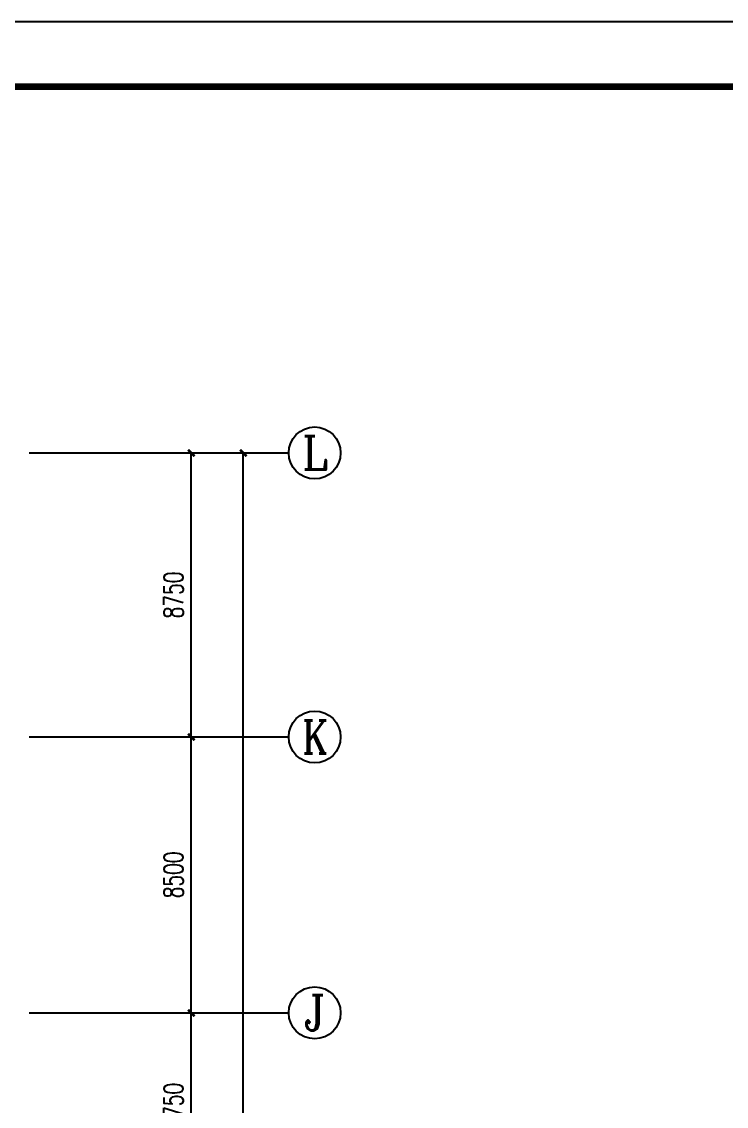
# Model space of a CAD drawing. Extents: x 69728788 to 150676229, y 20327566 to 43663798.
# Drawn here: x 75555016 to 75576721, y 20650551 to 20683966 of the extents above; entities that cross this region are included whole.
import ezdxf
from ezdxf.enums import TextEntityAlignment as Align

# ---------------------------------------------------------------- set-up
doc = ezdxf.new("R2010")
doc.units = 0
doc.header["$LTSCALE"] = 1000
doc.header["$MEASUREMENT"] = 0
doc.layers.get('0').update_dxf_attribs({"linetype": 'CONTINUOUS'})
doc.layers.get('DEFPOINTS').update_dxf_attribs({"linetype": 'CONTINUOUS'})
for name, color, linetype in [('AXIS', 3, 'CONTINUOUS'), ('AXIS_TEXT', 7, 'CONTINUOUS'), ('PUB_TITLE', 4, 'CONTINUOUS')]:
    doc.layers.add(name, color=color, linetype=linetype)
doc.styles.add('_TCH_AXIS', font='COMPLEX', dxfattribs={"bigfont": 'GBCBIG'})
doc.styles.add('_TCH_DIM_T3', font='SIMPLEX', dxfattribs={"width": 0.705882, "bigfont": 'GBCBIG'})
doc.styles.add('COMPLEX', font='COMPLEX')
doc.dimstyles.new('_TCH_ARCH&&200', dxfattribs={"dimtxt": 595, "dimasz": 200, "dimexe": 500, "dimexo": 600, "dimgap": 252.5, "dimtad": 1, "dimdec": 0, "dimzin": 0, "dimdsep": 46, "dimtxsty": '_TCH_DIM_T3', "dimblk": 'ARCHTICK', "dimcen": 0.09, "dimclrt": 7, "dimazin": 2, "dimtfac": 1, "dimtdec": 0, "dimtix": 1, "dimtmove": 2, "dimatfit": 3, "dimfxl": 1, "dimtolj": 1, "dimtzin": 0, "dimarcsym": 0})

# ---------------------------------------------------------------- blocks, each defined once
blk = doc.blocks.new('_ArchTick')
at = {"color": 0, "linetype": 'ByBlock', "const_width": 0.4}
blk.add_lwpolyline([(-0.5, -0.5), (0.5, 0.5)], dxfattribs=at)
blk = doc.blocks.new('*D30')
at = {"layer": 'AXIS', "color": 0, "lineweight": -2, "transparency": 16777216}
for p, q in [((75555841, 20653429), (75560741, 20653429)), ((75560241, 20647679), (75560241, 20653429)), ((75555841, 20647679), (75560741, 20647679))]:
    blk.add_line(p, q, dxfattribs=at)
at = {"layer": 'DEFPOINTS', "color": 0, "transparency": 16777216}
for p in [(75555241, 20653429), (75560241, 20653429), (75555241, 20647679)]:
    blk.add_point(p, dxfattribs=at)
at = {"layer": 'AXIS', "color": 0, "lineweight": -2, "transparency": 16777216, "xscale": 200, "yscale": 200, "zscale": 200}
for p, rotation in [((75560241, 20653429), 90), ((75560241, 20647679), 270)]:
    blk.add_blockref('_ArchTick', p, dxfattribs=dict(at, rotation=rotation))
at = {"layer": 'AXIS', "color": 7, "transparency": 16777216, "insert": (75559691, 20650554), "char_height": 595, "attachment_point": 5, "rotation": 90, "style": '_TCH_DIM_T3'}
blk.add_mtext('\\A1;5750', dxfattribs=at)
blk = doc.blocks.new('*D31')
at = {"layer": 'AXIS', "color": 0, "lineweight": -2, "transparency": 16777216}
for p, q in [((75555841, 20661929), (75560741, 20661929)), ((75560241, 20653429), (75560241, 20661929)), ((75555841, 20653429), (75560741, 20653429))]:
    blk.add_line(p, q, dxfattribs=at)
at = {"layer": 'DEFPOINTS', "color": 0, "transparency": 16777216}
for p in [(75555241, 20661929), (75560241, 20661929), (75555241, 20653429)]:
    blk.add_point(p, dxfattribs=at)
at = {"layer": 'AXIS', "color": 0, "lineweight": -2, "transparency": 16777216, "xscale": 200, "yscale": 200, "zscale": 200}
for p, rotation in [((75560241, 20661929), 90), ((75560241, 20653429), 270)]:
    blk.add_blockref('_ArchTick', p, dxfattribs=dict(at, rotation=rotation))
at = {"layer": 'AXIS', "color": 7, "transparency": 16777216, "insert": (75559691, 20657679), "char_height": 595, "attachment_point": 5, "rotation": 90, "style": '_TCH_DIM_T3'}
blk.add_mtext('\\A1;8500', dxfattribs=at)
blk = doc.blocks.new('*D32')
at = {"layer": 'AXIS', "color": 0, "lineweight": -2, "transparency": 16777216}
for p, q in [((75555841, 20670679), (75560741, 20670679)), ((75560241, 20661929), (75560241, 20670679)), ((75555841, 20661929), (75560741, 20661929))]:
    blk.add_line(p, q, dxfattribs=at)
at = {"layer": 'DEFPOINTS', "color": 0, "transparency": 16777216}
for p in [(75555241, 20670679), (75560241, 20670679), (75555241, 20661929)]:
    blk.add_point(p, dxfattribs=at)
at = {"layer": 'AXIS', "color": 0, "lineweight": -2, "transparency": 16777216, "xscale": 200, "yscale": 200, "zscale": 200}
for p, rotation in [((75560241, 20670679), 90), ((75560241, 20661929), 270)]:
    blk.add_blockref('_ArchTick', p, dxfattribs=dict(at, rotation=rotation))
at = {"layer": 'AXIS', "color": 7, "transparency": 16777216, "insert": (75559691, 20666304), "char_height": 595, "attachment_point": 5, "rotation": 90, "style": '_TCH_DIM_T3'}
blk.add_mtext('\\A1;8750', dxfattribs=at)
blk = doc.blocks.new('*D33')
at = {"layer": 'AXIS', "color": 0, "lineweight": -2, "transparency": 16777216}
for p, q in [((75555841, 20670679), (75562341, 20670679)), ((75561841, 20578179), (75561841, 20670679)), ((75555841, 20578179), (75562341, 20578179))]:
    blk.add_line(p, q, dxfattribs=at)
at = {"layer": 'DEFPOINTS', "color": 0, "transparency": 16777216}
for p in [(75555241, 20670679), (75561841, 20670679), (75555241, 20578179)]:
    blk.add_point(p, dxfattribs=at)
at = {"layer": 'AXIS', "color": 0, "lineweight": -2, "transparency": 16777216, "xscale": 200, "yscale": 200, "zscale": 200}
for p, rotation in [((75561841, 20670679), 90), ((75561841, 20578179), 270)]:
    blk.add_blockref('_ArchTick', p, dxfattribs=dict(at, rotation=rotation))
at = {"layer": 'AXIS', "color": 7, "transparency": 16777216, "insert": (75561291, 20624429), "char_height": 595, "attachment_point": 5, "rotation": 90, "style": '_TCH_DIM_T3'}
blk.add_mtext('\\A1;92500', dxfattribs=at)
blk = doc.blocks.new('_AXISO')
blk.add_circle((0, 0), 0.5)
at = {"layer": 'AXIS_TEXT', "style": 'COMPLEX', "width": 1.041667}
blk.add_attdef('A', text='', height=0.56, dxfattribs=at).set_placement((-0.25, -0.28), (0.25, -0.28), align=Align.FIT)

msp = doc.modelspace()

# ---------------------------------------------------------------- linework, layer by layer
at = {"layer": 'AXIS'}
for p, q in [((75555241.2, 20670679.3), (75563241.2, 20670679.3)), ((75555241.2, 20661929.3), (75563241.2, 20661929.3)), ((75555241.2, 20653429.3), (75563241.2, 20653429.3))]:
    msp.add_line(p, q, dxfattribs=at)
at = {"layer": 'PUB_TITLE'}
msp.add_lwpolyline([(75430225.1, 20565166.1), (75598425.1, 20565166.1), (75598425.1, 20683966.1), (75430225.1, 20683966.1)], close=True, dxfattribs=at)
at = {"layer": 'PUB_TITLE', "const_width": 200}
msp.add_lwpolyline([(75435225.1, 20567166.1), (75596425.1, 20567166.1), (75596425.1, 20681966.1), (75435225.1, 20681966.1)], close=True, dxfattribs=at)

# ---------------------------------------------------------------- block references
at = {"layer": 'AXIS'}
ref = msp.add_blockref('_AXISO', (75564041.2, 20670679.3), dxfattribs=dict(at, xscale=1600, yscale=1600, zscale=1600))
ref.add_attrib('A', 'L', dxfattribs={"layer": 'AXIS_TEXT', "height": 1024.7, "style": '_TCH_AXIS', "width": 1.047953}).set_placement((75563657.6, 20670166.9), (75564424.7, 20670166.9), align=Align.FIT)
ref = msp.add_blockref('_AXISO', (75564041.2, 20661929.3), dxfattribs=dict(at, xscale=1600, yscale=1600, zscale=1600))
ref.add_attrib('A', 'K', dxfattribs={"layer": 'AXIS_TEXT', "height": 1024.7, "style": '_TCH_AXIS', "width": 0.827331}).set_placement((75563657.6, 20661416.9), (75564424.7, 20661416.9), align=Align.FIT)
ref = msp.add_blockref('_AXISO', (75564041.2, 20653429.3), dxfattribs=dict(at, xscale=1600, yscale=1600, zscale=1600))
ref.add_attrib('A', 'J', dxfattribs={"layer": 'AXIS_TEXT', "height": 1082.7, "style": '_TCH_AXIS', "width": 1.203762}).set_placement((75563699.8, 20652887.9), (75564382.5, 20652887.9), align=Align.FIT)

# ---------------------------------------------------------------- dimensions: what is measured, and where the dimension line sits
for p1, p2, distance, picture, middle in [((75555241.2, 20661929.3), (75555241.2, 20670679.3), -5000, '*D32', (75559691.2, 20666304.3)), ((75555241.2, 20578179.3), (75555241.2, 20670679.3), -6600, '*D33', (75561291.2, 20624429.3)), ((75555241.2, 20653429.3), (75555241.2, 20661929.3), -5000, '*D31', (75559691.2, 20657679.3)), ((75555241.2, 20647679.3), (75555241.2, 20653429.3), -5000, '*D30', (75559691.2, 20650554.3))]:
    dim = msp.add_aligned_dim(p1=p1, p2=p2, distance=distance, dimstyle='_TCH_ARCH&&200', dxfattribs=at)
    dim.commit()
    dim.dimension.update_dxf_attribs({"geometry": picture, "text_midpoint": middle})

doc.saveas('drawing.dxf')
